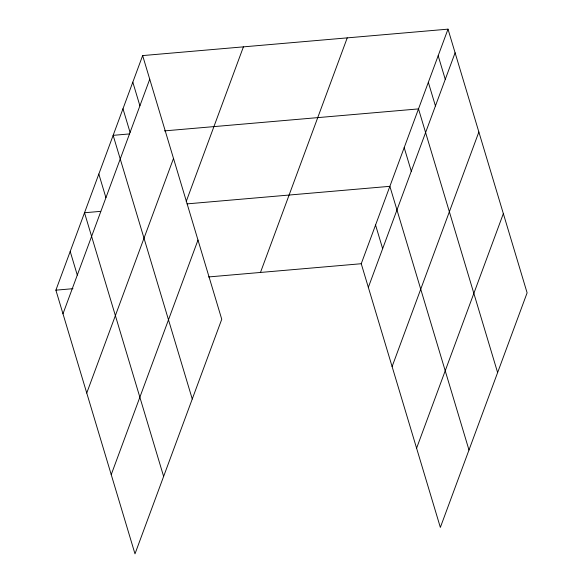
<?xml version="1.0" encoding="UTF-8"?>
<svg xmlns="http://www.w3.org/2000/svg" width="583" height="583" viewBox="0 0 583 583"><rect width="100%" height="100%" fill="white"/><g stroke="black" fill="none" stroke-linecap="round" stroke-linejoin="round"><path stroke-width="0.87" d="M142.646 55.582L221.751 319.273L134.994 553.85L55.888 290.166L142.646 55.582L448.006 29.15L527.112 292.834L440.354 527.418L361.249 263.727L448.006 29.15M62.979 313.807L149.736 79.222M86.743 393.022L173.501 158.438M186.217 201.507L243.417 46.859M111.229 474.635L197.987 240.058M260.477 272.45L347.235 37.873M368.339 287.375L455.097 52.791M392.104 366.59L478.862 132.006M416.59 448.203L503.348 213.618M129.339 133.937L113.146 135.343L192.259 399.027M164.428 130.898L418.507 108.904L497.62 372.595M100.713 211.352L84.513 212.751L163.626 476.435M187.077 203.875L389.874 186.32L468.987 450.003M55.888 290.166L72.977 288.687M208.568 276.947L361.249 263.727M438.176 55.735L445.266 79.375M428.337 82.32L435.435 105.96M404.194 147.616L411.285 171.256M375.561 225.023L382.652 248.664M132.815 82.167L139.905 105.807M122.977 108.751L130.075 132.399M98.833 174.047L105.924 197.688M70.2 251.455L77.291 275.103"/></g></svg>
